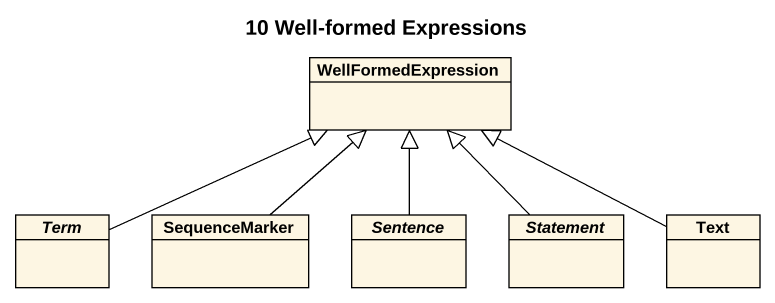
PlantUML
@startuml
title 10 Well-formed Expressions
hide circle
hide empty members
class WellFormedExpression
abstract class Term
class SequenceMarker
abstract class Sentence
abstract class Statement
class Text
Term -right-|> WellFormedExpression
SequenceMarker -up-|> WellFormedExpression
Sentence -up-|> WellFormedExpression
Statement -up-|> WellFormedExpression
Text -left-|> WellFormedExpression
@enduml
